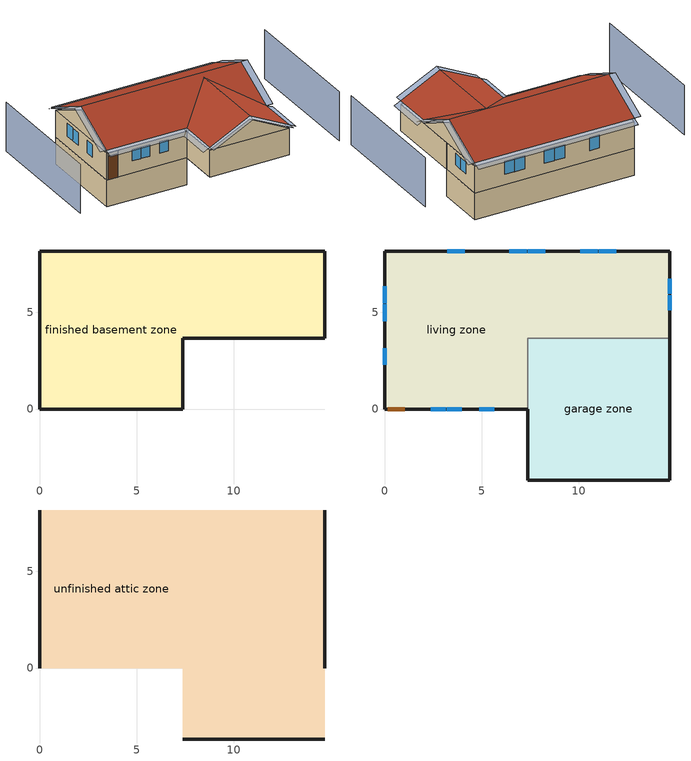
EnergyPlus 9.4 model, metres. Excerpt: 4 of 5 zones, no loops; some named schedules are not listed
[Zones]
finished basement zone
 floor foundation (FloorFndGrndFinB): 0,0 0,8.15 14.68,8.15 14.68,3.66 7.36,3.66 7.36,0 z-2.44
 wall foundation (WallFndGrndFinB): 0,8.15 0,0 7.36,0 7.36,3.66 14.68,3.66 14.68,8.15 0,8.15 z-2.44:0
garage zone
 floor foundation (FloorFndGrndUnfinSlab): 7.36,-3.66 7.36,3.66 14.68,3.66 14.68,-3.66 z0
 wall outside (WallExtUninsUnfin): 7.36,0 7.36,-3.66 14.68,-3.66 14.68,3.66 z0:2.44
 wall to living zone (WallIntFinInsUnfin Reversed): 14.68,3.66 7.36,3.66 7.36,0 z0:2.44
living zone
 floor to finished basement zone (FloorFinUninsFin): 0,0 0,8.15 14.68,8.15 14.68,3.66 7.36,3.66 7.36,0 z0
 wall outside (WallExtInsFin): 14.68,3.66 14.68,8.15 0,8.15 0,0 0.13,0 1.05,0 7.36,0 z0:2.44
 window (WindowConstruction): 14.68,5.09 14.68,5.88 / 14.68,5.94 14.68,6.72 z1.09:2.13; 2.35,0 3.12,0 / 3.18,0 3.95,0 / 4.87,0 5.64,0 z1.11:2.13; 0,6.33 0,5.47 / 0,5.41 0,4.54 / 0,3.15 0,2.29 z0.98:2.13; 11.93,8.15 11.04,8.15 / 10.98,8.15 10.08,8.15 / 8.27,8.15 7.37,8.15 / 7.31,8.15 6.41,8.15 / 4.12,8.15 3.22,8.15 z0.94:2.13
 door (Door): 0.15,0 1.02,0 z0:2.13
unfinished attic zone
 floor to living zone (FloorFinInsUnfinAttic): 14.68,8.15 14.68,3.66 7.36,3.66 7.36,0 0,0 0,8.15 z2.44
 floor to garage zone (FloorUnfinUninsUnfin): 14.68,3.66 14.68,0 7.36,0 7.36,3.66 z2.44; 7.36,-3.66 7.36,0 14.68,0 14.68,-3.66 z2.44
 wall outside (WallExtUninsUnfin): 0,4.08,4.48 0,8.15,2.44 0,0,2.44; 14.68,4.08,4.48 14.68,0,2.44 14.68,8.15,2.44; 7.36,-3.66,2.44 14.68,-3.66,2.44 11.02,-3.66,4.27
 roof outside (RoofUnfinInsExt): 0,4.08,4.78 14.68,4.08,4.78 14.68,8.15,2.74 0,8.15,2.74; 7.36,0,2.74 7.36,-3.66,2.74 11.02,-3.66,4.57 11.02,3.66,4.57; 14.68,0,2.74 11.02,3.66,4.57 11.02,-3.66,4.57 14.68,-3.66,2.74; 0,4.08,4.78 0,0,2.74 14.68,0,2.74 14.68,4.08,4.78
shading: -4.57,8.15 -4.57,-3.66 / 19.25,-3.66 19.25,8.15 z0:4.48; -0.61,8.15,2.74 -0.61,4.08,4.78 0,4.08,4.78 0,8.15,2.74; 15.29,4.08,4.78 15.29,8.15,2.74 14.68,8.15,2.74 14.68,4.08,4.78; 14.68,8.76,2.44 0,8.76,2.44 0,8.15,2.74 14.68,8.15,2.74; 6.75,0,2.44 6.75,-3.66,2.44 7.36,-3.66,2.74 7.36,0,2.74; 7.36,-4.27,2.74 11.02,-4.27,4.57 11.02,-3.66,4.57 7.36,-3.66,2.74; 15.29,-3.66,2.44 15.29,0,2.44 14.68,0,2.74 14.68,-3.66,2.74; 11.02,-4.27,4.57 14.68,-4.27,2.74 14.68,-3.66,2.74 11.02,-3.66,4.57; -0.61,4.08,4.78 -0.61,0,2.74 0,0,2.74 0,4.08,4.78; 0,-0.61,2.44 7.36,-0.61,2.44 7.36,0,2.74 0,0,2.74; 15.29,0,2.74 15.29,4.08,4.78 14.68,4.08,4.78 14.68,0,2.74
[Building]
Building 1: North Axis {deg}=180; Terrain=Suburbs
[Site:Location]
Baltimore Blt Washngtn IntL_MD_USA: Latitude {deg}=39.17; Longitude {deg}=-76.68; Time Zone {hr}=-5; Elevation {m}=45
[Site:GroundTemperature:Deep]
13.2088, 13.2088, 13.2088, 13.2088, 13.2088, 13.2088, 13.2088, 13.2088, 13.2088, 13.2088, 13.2088, 13.2088
[Site:WaterMainsTemperature]
Calculation Method=Correlation; Annual Average Outdoor Air Temperature {C}=13.2088; Maximum Difference In Monthly Average Outdoor Air Temperatures {deltaC}=25.8554
[Material] Roughness=Rough
Name | Thickness {m} | Conductivity {W/m-K} | Density {kg/m3} | Specific Heat {J/kg-K} | Thermal Absorptance | Solar Absorptance | Visible Absorptance
Asphalt Shingles&#44 Medium | 0.009525 | 0.162714 | 1121.4 | 1465.45 | 0.91 | 0.85 | 0.85
Concrete 4.0 in. | 0.1016 | 1.31141 | 2242.8 | 837.4 | 0.9 | 0.7 | 0.7
Concrete 8.0 in.; FootingMaterial | 0.2032 | 1.31141 | 2242.8 | 837.4 | 0.9 | 0.7 | 0.7
DoorMaterial | 0.04445 | 0.0612267 | 512.64 | 1214.23 | 0.9 | 0.7 | 0.7
Drywall 0.5 in. | 0.0127 | 0.160291 | 801 | 837.4 | 0.9 | 0.5 | 0.1
Floor Covering | 0.0127 | 0.0433444 | 54.468 | 1339.84 | 0.9 | 0.9 | 0.7
FloorFinStudAndAirFloor | 0.1397 | 0.557395 | 67.691 | 1210.98 | 0.9 | 0.7 | 0.7
FloorFinStudAndAirFloor 1 | 0.1397 | 0.606274 | 67.691 | 1210.98 | 0.9 | 0.7 | 0.7
FloorUAAdditionalCeilingIns | 0.050038 | 0.060696 | 16.02 | 1046.75 | 0.9 | 0.7 | 0.7
FloorUATrussandIns | 0.0889 | 0.0634876 | 50.7834 | 1165.1 | 0.9 | 0.7 | 0.7
FoundationExtVertIns | 0.051816 | 0.029427 | 32.04 | 1214.23 | 0.9 | 0.7 | 0.7
FoundationIntVertIns | 0.00233153 | 0.029427 | 32.04 | 1214.23 | 0.9 | 0.7 | 0.7
residential furniture material finished basement space | 0.1524 | 0.115458 | 640.8 | 1214.23 | 0.9 | 0.6 | 0.1
RoofSheathing | 0.01905 | 0.115458 | 512.64 | 1214.23 | 0.9 | 0.7 | 0.7
RoofUARoofIns | 0.32 | 8.02397 | 37.0049 | 1207.88 | 0.9 | 0.7 | 0.7
Vinyl&#44 Light | 0.009525 | 0.089435 | 177.822 | 1046.75 | 0.9 | 0.3 | 0.3
WallSheathing | 0.0127 | 0.115458 | 512.64 | 1214.23 | 0.9 | 0.7 | 0.7
WallStudAndCavity | 0.0889 | 0.06 | 162.403 | 1178.92 | 0.9 | 0.7 | 0.7
WallStudAndCavity 1 | 0.0889 | 0.0607137 | 162.403 | 1178.92 | 0.9 | 0.7 | 0.7
WallStudAndCavity 2 | 0.0889 | 0.393744 | 83.0341 | 1211.67 | 0.9 | 0.7 | 0.7
WallStudAndCavity 3 | 0.0889 | 0.397942 | 83.0341 | 1211.67 | 0.9 | 0.7 | 0.7
Wood Floor | 0.015875 | 0.115458 | 544.68 | 1214.23 | 0.9 | 0.7 | 0.7
[WindowMaterial:SimpleGlazingSystem]
WindowMaterial: U-Factor {W/m2-K}=2.78222; Solar Heat Gain Coefficient=0.392
[WindowMaterial:Shade]
CoolingShade: Solar Transmittance=0.999; Solar Reflectance=0.00099; Visible Transmittance=0.999; Visible Reflectance=0.00099; Infrared Hemispherical Emissivity=1e-05; Infrared Transmittance=0.999; Thickness {m}=0.0001; Conductivity {W/m-K}=10000; Shade to Glass Distance {m}=0.001; Top Opening Multiplier=0; Bottom Opening Multiplier=0; Left-Side Opening Multiplier=0; Right-Side Opening Multiplier=0; Airflow Permeability=0
[Construction]
Door: DoorMaterial
FloorFinInsUnfinAttic: FloorUAAdditionalCeilingIns, FloorUATrussandIns, Drywall 0.5 in.
FloorFinUninsFin: Drywall 0.5 in., FloorFinStudAndAirFloor, RoofSheathing, Wood Floor, Floor Covering
FloorFndGrndFinB; FloorFndGrndUnfinSlab: Concrete 4.0 in.
FloorUnfinUninsUnfin: FloorFinStudAndAirFloor 1, RoofSheathing
FootingConstruction: FootingMaterial
residential furniture construction finished basement space; residential furniture construction garage space; residential furniture construction living space: residential furniture material finished basement space
RoofUnfinInsExt: Asphalt Shingles&#44 Medium, RoofSheathing, RoofUARoofIns
WallExtInsFin: Vinyl&#44 Light, WallSheathing, WallStudAndCavity, Drywall 0.5 in.
WallExtUninsUnfin: Vinyl&#44 Light, WallSheathing, WallStudAndCavity 2
WallFndGrndFinB: Concrete 8.0 in.
WallIntFinInsUnfin Reversed: WallStudAndCavity 1, WallSheathing
WallIntFinUninsFin: WallStudAndCavity 3, Drywall 0.5 in.
WindowConstruction: WindowMaterial
[Zone]
Name | Volume {m3} | Part of Total Floor Area
finished basement zone; garage zone; living zone
res ds_1 ret air zone | 0
unfinished attic zone | 0 | Yes
[WindowShadingControl]
WindowShadingControl: Zone=living zone; Shading Type=InteriorShade; Shading Control Type=OnIfScheduleAllows; Schedule=Window shading schedule; Shading Control Is Scheduled=Yes; Glare Control Is Active=No; Shading Device Material=CoolingShade; Multiple Surface Control Type=Group; Fenestration Surface 1=Surface 8 - Window 1; Fenestration Surface 2=Surface 13 - Window 3; Fenestration Surface 3=Surface 10 - Window 1; Fenestration Surface 4=Surface 9 - Window 2; Fenestration Surface 5=Surface 8 - Window 2; Fenestration Surface 6=Surface 9 - Window 5; Fenestration Surface 7=Surface 8 - Window 3; Fenestration Surface 8=Surface 9 - Window 1; Fenestration Surface 9=Surface 13 - Window 1; Fenestration Surface 10=Surface 10 - Window 2
[InternalMass]
Name | Construction | Zone or ZoneList | Surface Area {m2}
finished basement space Partition | WallIntFinUninsFin | finished basement zone | 92.903
residential furniture mass finished basement space | residential furniture construction finished basement space | finished basement zone | 37.1612
residential furniture mass garage space | residential furniture construction garage space | garage zone | 5.35122
living space Partition | WallIntFinUninsFin | living zone | 92.903
residential furniture mass living space | residential furniture construction living space | living zone | 37.1612
[Foundation:Kiva] Interior Horizontal Insulation Depth {m}=0; Exterior Horizontal Insulation Width {m}=0; Wall Height Above Grade {m}=0.2032; Wall Depth Below Slab {m}=0.2032; Footing Depth {m}=0.3
Name | Interior Vertical Insulation Material | Interior Vertical Insulation Depth {m} | Exterior Vertical Insulation Material | Exterior Vertical Insulation Depth {m} | Footing Wall Construction
Foundation Kiva 1 | FoundationIntVertIns | 2.4384 | FoundationExtVertIns | 2.4384
Foundation Kiva 2 |  |  |  |  | FootingConstruction
[Foundation:Kiva:Settings]
Soil Conductivity {W/m-K}=1.731; Soil Density {kg/m3}=1842.3; Soil Specific Heat {J/kg-K}=418.7; Ground Solar Absorptivity=0.9; Ground Thermal Absorptivity=0.9; Ground Surface Roughness {m}=0.03; Far-Field Width {m}=40; Deep-Ground Boundary Condition=ZeroFlux; Deep-Ground Depth {m}=40; Minimum Cell Dimension {m}=0.02; Maximum Cell Growth Coefficient=1.5; Simulation Timestep=Hourly
[SurfaceProperty:ExposedFoundationPerimeter] Exposed Perimeter Calculation Method=TotalExposedPerimeter; Exposed Perimeter Fraction=1
Name | Total Exposed Perimeter {m}
Surface 20 | 45.6588
Surface 1 | 18.288
[People] Number of People Schedule=residential occupants schedule; Number of People Calculation Method=People; Number of People=1.32; Fraction Radiant=0.319734; Sensible Heat Fraction=0.573; Activity Level Schedule=Schedule Ruleset 1; Carbon Dioxide Generation Rate {m3/s-W}=0; Enable ASHRAE 55 Comfort Warnings=No; Mean Radiant Temperature Calculation Type=ZoneAveraged
Name | Zone or ZoneList
residential occupants|finished basement space | finished basement zone
residential occupants|living space | living zone
[Lights] Schedule=residential lighting schedule; Design Level Calculation Method=LightingLevel; Return Air Fraction=0; Fraction Radiant=0.6; Fraction Visible=0.2; Fraction Replaceable=1
Name | Zone or ZoneList | Lighting Level {W}
residential lighting finished basement space | finished basement zone | 258.766
residential lighting garage space | garage zone | 19.7377
residential lighting living space | living zone | 258.766
[ElectricEquipment] Design Level Calculation Method=EquipmentLevel
Name | Zone or ZoneList | Schedule | Design Level {W} | Fraction Latent | Fraction Radiant | Fraction Lost
residential ceiling fan benchmark|finished basement space | finished basement zone | residential ceiling fan benchmark|living space schedule | 19.2834 | 0 | 0.558 | 0.07
residential misc plug loads|finished basement space | finished basement zone | residential misc plug loads schedule | 269.369 | 0.021 | 0.558 | 0.049
residential extra refrigerator | garage zone | residential extra refrigerator schedule | 36.5251 | 0 | 0 | 0
residential freezer | garage zone | residential freezer schedule | 47.9573 | 0 | 0 | 0
res infil_1 bath fan; res infil_1 house fan; res infil_1 range fan | living zone | Always On Discrete | 0 | 0 | 0 | 1
residential ceiling fan benchmark|living space | living zone | residential ceiling fan benchmark|living space schedule | 19.2834 | 0 | 0.558 | 0.07
residential ceiling fan non benchmark equip | living zone | residential ceiling fan master | 0 | 0 | 0.558 | 0.07
residential clothes dryer electric | living zone | residential clothes dryer electric schedule | 187061 | 0.05 | 0.09 | 0.8
residential clothes washer | living zone | residential clothes washer schedule | 7800.9 | 0 | 0.48 | 0.2
residential dishwasher | living zone | residential dishwasher schedule | 11687.9 | 0.15 | 0.36 | 0.25
residential misc plug loads|living space | living zone | residential misc plug loads schedule | 269.369 | 0.021 | 0.558 | 0.049
residential range electric | living zone | residential range electric|false schedule | 224.887 | 0.3 | 0.24 | 0.3
residential refrigerator | living zone | residential refrigerator schedule | 109.031 | 0 | 0 | 0
residential hot tub heater electric | unfinished attic zone | residential hot tub heater electric schedule | 19.9133 | 0 | 0 | 1
residential hot tub pump | unfinished attic zone | residential hot tub heater electric schedule | 24.1623 | 0 | 0 | 1
residential pool heater electric | unfinished attic zone | residential pool heater electric schedule | 3.75926 | 0 | 0 | 1
residential pool pump | unfinished attic zone | residential pool heater electric schedule | 68.9538 | 0 | 0 | 1
residential well pump | unfinished attic zone | residential well pump schedule | 13.9724 | 0 | 0 | 1
[GasEquipment] Design Level Calculation Method=EquipmentLevel; Fraction Latent=0; Fraction Radiant=0
Name | Zone or ZoneList | Schedule | Design Level {W} | Fraction Lost
residential gas fireplace | living zone | residential gas fireplace schedule | 15.4769 | 0
residential gas grill | living zone | residential gas grill schedule | 12.4144 | 0
residential gas lighting | living zone | residential gas lighting schedule | 1.83788 | 0
residential hot tub heater gas | unfinished attic zone | residential hot tub heater electric schedule | 10.5452 | 1
residential pool heater gas | unfinished attic zone | residential pool heater electric schedule | 37.2193 | 1
[OtherEquipment] Fuel Type=None; Zone or ZoneList=living zone; Design Level Calculation Method=EquipmentLevel; Fraction Radiant=0; Fraction Lost=0
Name | Schedule | Design Level {W} | Fraction Latent
residential bath | residential bath schedule | 6337.27 | 0
residential hot water distribution | residential hot water distribution schedule | 99.0622 | 0
residential shower | residential shower schedule | 7899.46 | 0.487197
residential sink | residential sink schedule | 2132.88 | 0.312222
[ZoneInfiltration:DesignFlowRate] Zone or ZoneList=living zone; Schedule=Always On Discrete; Design Flow Rate Calculation Method=Flow/Zone; Design Flow Rate {m3/s}=0
res infil_1 flow; res nv_1 flow
[ZoneInfiltration:EffectiveLeakageArea] Schedule=Always On Discrete
Name | Zone | Effective Air Leakage Area {cm2} | Stack Coefficient | Wind Coefficient
res infil|garage space | garage zone | 258.614 | 0.000129067 | 4.38083e-05
res infil|garage attic space; res infil|unfinished attic space | unfinished attic zone | 4875.63 | 0.000162837 | 2.39568e-05
[Exterior:Lights]
residential lighting exterior: Schedule=residential lighting schedule; Design Level {W}=105.842
[Schedule:Week:Daily]
residential lighting schedule Week Rule - Jan1-Jan6: Schedule Day 19, residential lighting schedule allday1, residential lighting schedule allday1, residential lighting schedule allday1, residential lighting schedule allday1, residential lighting schedule allday1, residential lighting schedule allday1, Schedule Day 19, Schedule Day 19, Schedule Day 19, Schedule Day 19, Schedule Day 19
residential lighting schedule Week Rule - Jan7-Jan27: residential lighting schedule allday1, residential lighting schedule allday1, residential lighting schedule allday1, residential lighting schedule allday1, residential lighting schedule allday1, residential lighting schedule allday1, residential lighting schedule allday1, Schedule Day 19, Schedule Day 19, Schedule Day 19, Schedule Day 19, Schedule Day 19
residential lighting schedule Week Rule - Jan28-Feb3: residential lighting schedule allday1, residential lighting schedule allday1, residential lighting schedule allday1, residential lighting schedule allday1, residential lighting schedule allday2, residential lighting schedule allday2, residential lighting schedule allday2, Schedule Day 19, Schedule Day 19, Schedule Day 19, Schedule Day 19, Schedule Day 19
residential occupants schedule Week Rule - Jan1-Jan6: Schedule Day 1, residential occupants schedule allday1, residential occupants schedule allday1, residential occupants schedule allday1, residential occupants schedule allday1, residential occupants schedule allday1, residential occupants schedule allday1, Schedule Day 1, Schedule Day 1, Schedule Day 1, Schedule Day 1, Schedule Day 1
residential occupants schedule Week Rule - Jan7-Jan27: residential occupants schedule allday1, residential occupants schedule allday1, residential occupants schedule allday1, residential occupants schedule allday1, residential occupants schedule allday1, residential occupants schedule allday1, residential occupants schedule allday1, Schedule Day 1, Schedule Day 1, Schedule Day 1, Schedule Day 1, Schedule Day 1
residential occupants schedule Week Rule - Jan28-Feb3: residential occupants schedule allday1, residential occupants schedule allday1, residential occupants schedule allday1, residential occupants schedule allday1, residential occupants schedule allday2, residential occupants schedule allday2, residential occupants schedule allday2, Schedule Day 1, Schedule Day 1, Schedule Day 1, Schedule Day 1, Schedule Day 1
residential occupants schedule Week Rule - Feb4-Feb24: residential occupants schedule allday2, residential occupants schedule allday2, residential occupants schedule allday2, residential occupants schedule allday2, residential occupants schedule allday2, residential occupants schedule allday2, residential occupants schedule allday2, Schedule Day 1, Schedule Day 1, Schedule Day 1, Schedule Day 1, Schedule Day 1
residential occupants schedule Week Rule - Feb25-Mar3: residential occupants schedule allday2, residential occupants schedule allday2, residential occupants schedule allday2, residential occupants schedule allday2, residential occupants schedule allday3, residential occupants schedule allday3, residential occupants schedule allday3, Schedule Day 1, Schedule Day 1, Schedule Day 1, Schedule Day 1, Schedule Day 1
residential occupants schedule Week Rule - Mar4-Mar31: residential occupants schedule allday3, residential occupants schedule allday3, residential occupants schedule allday3, residential occupants schedule allday3, residential occupants schedule allday3, residential occupants schedule allday3, residential occupants schedule allday3, Schedule Day 1, Schedule Day 1, Schedule Day 1, Schedule Day 1, Schedule Day 1
residential occupants schedule Week Rule - Apr1-Apr28: residential occupants schedule allday4, residential occupants schedule allday4, residential occupants schedule allday4, residential occupants schedule allday4, residential occupants schedule allday4, residential occupants schedule allday4, residential occupants schedule allday4, Schedule Day 1, Schedule Day 1, Schedule Day 1, Schedule Day 1, Schedule Day 1
residential occupants schedule Week Rule - Apr29-May5: residential occupants schedule allday4, residential occupants schedule allday4, residential occupants schedule allday5, residential occupants schedule allday5, residential occupants schedule allday5, residential occupants schedule allday5, residential occupants schedule allday5, Schedule Day 1, Schedule Day 1, Schedule Day 1, Schedule Day 1, Schedule Day 1
residential occupants schedule Week Rule - May6-May26: residential occupants schedule allday5, residential occupants schedule allday5, residential occupants schedule allday5, residential occupants schedule allday5, residential occupants schedule allday5, residential occupants schedule allday5, residential occupants schedule allday5, Schedule Day 1, Schedule Day 1, Schedule Day 1, Schedule Day 1, Schedule Day 1
residential occupants schedule Week Rule - May27-Jun2: residential occupants schedule allday5, residential occupants schedule allday5, residential occupants schedule allday5, residential occupants schedule allday5, residential occupants schedule allday5, residential occupants schedule allday6, residential occupants schedule allday6, Schedule Day 1, Schedule Day 1, Schedule Day 1, Schedule Day 1, Schedule Day 1
residential occupants schedule Week Rule - Jun3-Jun30: residential occupants schedule allday6, residential occupants schedule allday6, residential occupants schedule allday6, residential occupants schedule allday6, residential occupants schedule allday6, residential occupants schedule allday6, residential occupants schedule allday6, Schedule Day 1, Schedule Day 1, Schedule Day 1, Schedule Day 1, Schedule Day 1
residential occupants schedule Week Rule - Jul1-Jul28: residential occupants schedule allday7, residential occupants schedule allday7, residential occupants schedule allday7, residential occupants schedule allday7, residential occupants schedule allday7, residential occupants schedule allday7, residential occupants schedule allday7, Schedule Day 1, Schedule Day 1, Schedule Day 1, Schedule Day 1, Schedule Day 1
residential occupants schedule Week Rule - Jul29-Aug4: residential occupants schedule allday7, residential occupants schedule allday7, residential occupants schedule allday7, residential occupants schedule allday8, residential occupants schedule allday8, residential occupants schedule allday8, residential occupants schedule allday8, Schedule Day 1, Schedule Day 1, Schedule Day 1, Schedule Day 1, Schedule Day 1
residential occupants schedule Week Rule - Aug5-Aug25: residential occupants schedule allday8, residential occupants schedule allday8, residential occupants schedule allday8, residential occupants schedule allday8, residential occupants schedule allday8, residential occupants schedule allday8, residential occupants schedule allday8, Schedule Day 1, Schedule Day 1, Schedule Day 1, Schedule Day 1, Schedule Day 1
residential occupants schedule Week Rule - Aug26-Sep1: residential occupants schedule allday8, residential occupants schedule allday8, residential occupants schedule allday8, residential occupants schedule allday8, residential occupants schedule allday8, residential occupants schedule allday8, residential occupants schedule allday9, Schedule Day 1, Schedule Day 1, Schedule Day 1, Schedule Day 1, Schedule Day 1
residential occupants schedule Week Rule - Sep2-Sep29: residential occupants schedule allday9, residential occupants schedule allday9, residential occupants schedule allday9, residential occupants schedule allday9, residential occupants schedule allday9, residential occupants schedule allday9, residential occupants schedule allday9, Schedule Day 1, Schedule Day 1, Schedule Day 1, Schedule Day 1, Schedule Day 1
residential occupants schedule Week Rule - Sep30-Oct6: residential occupants schedule allday9, residential occupants schedule allday10, residential occupants schedule allday10, residential occupants schedule allday10, residential occupants schedule allday10, residential occupants schedule allday10, residential occupants schedule allday10, Schedule Day 1, Schedule Day 1, Schedule Day 1, Schedule Day 1, Schedule Day 1
residential occupants schedule Week Rule - Oct7-Oct27: residential occupants schedule allday10, residential occupants schedule allday10, residential occupants schedule allday10, residential occupants schedule allday10, residential occupants schedule allday10, residential occupants schedule allday10, residential occupants schedule allday10, Schedule Day 1, Schedule Day 1, Schedule Day 1, Schedule Day 1, Schedule Day 1
residential occupants schedule Week Rule - Oct28-Nov3: residential occupants schedule allday10, residential occupants schedule allday10, residential occupants schedule allday10, residential occupants schedule allday10, residential occupants schedule allday11, residential occupants schedule allday11, residential occupants schedule allday11, Schedule Day 1, Schedule Day 1, Schedule Day 1, Schedule Day 1, Schedule Day 1
residential occupants schedule Week Rule - Nov4-Nov24: residential occupants schedule allday11, residential occupants schedule allday11, residential occupants schedule allday11, residential occupants schedule allday11, residential occupants schedule allday11, residential occupants schedule allday11, residential occupants schedule allday11, Schedule Day 1, Schedule Day 1, Schedule Day 1, Schedule Day 1, Schedule Day 1
residential occupants schedule Week Rule - Nov25-Dec1: residential occupants schedule allday11, residential occupants schedule allday11, residential occupants schedule allday11, residential occupants schedule allday11, residential occupants schedule allday11, residential occupants schedule allday11, residential occupants schedule allday12, Schedule Day 1, Schedule Day 1, Schedule Day 1, Schedule Day 1, Schedule Day 1
residential occupants schedule Week Rule - Dec2-Dec31: residential occupants schedule allday12, residential occupants schedule allday12, residential occupants schedule allday12, residential occupants schedule allday12, residential occupants schedule allday12, residential occupants schedule allday12, residential occupants schedule allday12, Schedule Day 1, Schedule Day 1, Schedule Day 1, Schedule Day 1, Schedule Day 1
Schedule Ruleset 1 Week Rule - Jan1-Dec31: Schedule Day 2, Schedule Day 2, Schedule Day 2, Schedule Day 2, Schedule Day 2, Schedule Day 2, Schedule Day 2, Schedule Day 2, Schedule Day 2, Schedule Day 2, Schedule Day 2, Schedule Day 2
Window shading schedule Week Rule - Jan1-Jan6: Schedule Day 3, Window shading schedule allday1, Window shading schedule allday1, Window shading schedule allday1, Window shading schedule allday1, Window shading schedule allday1, Window shading schedule allday1, Schedule Day 3, Schedule Day 3, Schedule Day 3, Schedule Day 3, Schedule Day 3
Window shading schedule Week Rule - Jan7-Jan27: Window shading schedule allday1, Window shading schedule allday1, Window shading schedule allday1, Window shading schedule allday1, Window shading schedule allday1, Window shading schedule allday1, Window shading schedule allday1, Schedule Day 3, Schedule Day 3, Schedule Day 3, Schedule Day 3, Schedule Day 3
Window shading schedule Week Rule - Jan28-Feb3: Window shading schedule allday1, Window shading schedule allday1, Window shading schedule allday1, Window shading schedule allday1, Window shading schedule allday2, Window shading schedule allday2, Window shading schedule allday2, Schedule Day 3, Schedule Day 3, Schedule Day 3, Schedule Day 3, Schedule Day 3
Window shading schedule Week Rule - Feb4-Feb24: Window shading schedule allday2, Window shading schedule allday2, Window shading schedule allday2, Window shading schedule allday2, Window shading schedule allday2, Window shading schedule allday2, Window shading schedule allday2, Schedule Day 3, Schedule Day 3, Schedule Day 3, Schedule Day 3, Schedule Day 3
Window shading schedule Week Rule - Feb25-Mar3: Window shading schedule allday2, Window shading schedule allday2, Window shading schedule allday2, Window shading schedule allday2, Window shading schedule allday3, Window shading schedule allday3, Window shading schedule allday3, Schedule Day 3, Schedule Day 3, Schedule Day 3, Schedule Day 3, Schedule Day 3
Window shading schedule Week Rule - Mar4-Mar31: Window shading schedule allday3, Window shading schedule allday3, Window shading schedule allday3, Window shading schedule allday3, Window shading schedule allday3, Window shading schedule allday3, Window shading schedule allday3, Schedule Day 3, Schedule Day 3, Schedule Day 3, Schedule Day 3, Schedule Day 3
Window shading schedule Week Rule - Apr1-Apr28: Window shading schedule allday4, Window shading schedule allday4, Window shading schedule allday4, Window shading schedule allday4, Window shading schedule allday4, Window shading schedule allday4, Window shading schedule allday4, Schedule Day 3, Schedule Day 3, Schedule Day 3, Schedule Day 3, Schedule Day 3
Window shading schedule Week Rule - Apr29-May5: Window shading schedule allday4, Window shading schedule allday4, Window shading schedule allday5, Window shading schedule allday5, Window shading schedule allday5, Window shading schedule allday5, Window shading schedule allday5, Schedule Day 3, Schedule Day 3, Schedule Day 3, Schedule Day 3, Schedule Day 3
Window shading schedule Week Rule - May6-May26: Window shading schedule allday5, Window shading schedule allday5, Window shading schedule allday5, Window shading schedule allday5, Window shading schedule allday5, Window shading schedule allday5, Window shading schedule allday5, Schedule Day 3, Schedule Day 3, Schedule Day 3, Schedule Day 3, Schedule Day 3
Window shading schedule Week Rule - May27-Jun2: Window shading schedule allday5, Window shading schedule allday5, Window shading schedule allday5, Window shading schedule allday5, Window shading schedule allday5, Window shading schedule allday6, Window shading schedule allday6, Schedule Day 3, Schedule Day 3, Schedule Day 3, Schedule Day 3, Schedule Day 3
Window shading schedule Week Rule - Jun3-Jun30: Window shading schedule allday6, Window shading schedule allday6, Window shading schedule allday6, Window shading schedule allday6, Window shading schedule allday6, Window shading schedule allday6, Window shading schedule allday6, Schedule Day 3, Schedule Day 3, Schedule Day 3, Schedule Day 3, Schedule Day 3
Window shading schedule Week Rule - Jul1-Jul28: Window shading schedule allday7, Window shading schedule allday7, Window shading schedule allday7, Window shading schedule allday7, Window shading schedule allday7, Window shading schedule allday7, Window shading schedule allday7, Schedule Day 3, Schedule Day 3, Schedule Day 3, Schedule Day 3, Schedule Day 3
Window shading schedule Week Rule - Jul29-Aug4: Window shading schedule allday7, Window shading schedule allday7, Window shading schedule allday7, Window shading schedule allday8, Window shading schedule allday8, Window shading schedule allday8, Window shading schedule allday8, Schedule Day 3, Schedule Day 3, Schedule Day 3, Schedule Day 3, Schedule Day 3
Window shading schedule Week Rule - Aug5-Aug25: Window shading schedule allday8, Window shading schedule allday8, Window shading schedule allday8, Window shading schedule allday8, Window shading schedule allday8, Window shading schedule allday8, Window shading schedule allday8, Schedule Day 3, Schedule Day 3, Schedule Day 3, Schedule Day 3, Schedule Day 3
Window shading schedule Week Rule - Aug26-Sep1: Window shading schedule allday8, Window shading schedule allday8, Window shading schedule allday8, Window shading schedule allday8, Window shading schedule allday8, Window shading schedule allday8, Window shading schedule allday9, Schedule Day 3, Schedule Day 3, Schedule Day 3, Schedule Day 3, Schedule Day 3
Window shading schedule Week Rule - Sep2-Sep29: Window shading schedule allday9, Window shading schedule allday9, Window shading schedule allday9, Window shading schedule allday9, Window shading schedule allday9, Window shading schedule allday9, Window shading schedule allday9, Schedule Day 3, Schedule Day 3, Schedule Day 3, Schedule Day 3, Schedule Day 3
Window shading schedule Week Rule - Sep30-Oct6: Window shading schedule allday9, Window shading schedule allday10, Window shading schedule allday10, Window shading schedule allday10, Window shading schedule allday10, Window shading schedule allday10, Window shading schedule allday10, Schedule Day 3, Schedule Day 3, Schedule Day 3, Schedule Day 3, Schedule Day 3
Window shading schedule Week Rule - Oct7-Oct27: Window shading schedule allday10, Window shading schedule allday10, Window shading schedule allday10, Window shading schedule allday10, Window shading schedule allday10, Window shading schedule allday10, Window shading schedule allday10, Schedule Day 3, Schedule Day 3, Schedule Day 3, Schedule Day 3, Schedule Day 3
Window shading schedule Week Rule - Oct28-Nov3: Window shading schedule allday10, Window shading schedule allday10, Window shading schedule allday10, Window shading schedule allday10, Window shading schedule allday11, Window shading schedule allday11, Window shading schedule allday11, Schedule Day 3, Schedule Day 3, Schedule Day 3, Schedule Day 3, Schedule Day 3
Window shading schedule Week Rule - Nov4-Nov24: Window shading schedule allday11, Window shading schedule allday11, Window shading schedule allday11, Window shading schedule allday11, Window shading schedule allday11, Window shading schedule allday11, Window shading schedule allday11, Schedule Day 3, Schedule Day 3, Schedule Day 3, Schedule Day 3, Schedule Day 3
Window shading schedule Week Rule - Nov25-Dec1: Window shading schedule allday11, Window shading schedule allday11, Window shading schedule allday11, Window shading schedule allday11, Window shading schedule allday11, Window shading schedule allday11, Window shading schedule allday12, Schedule Day 3, Schedule Day 3, Schedule Day 3, Schedule Day 3, Schedule Day 3
Window shading schedule Week Rule - Dec2-Dec31: Window shading schedule allday12, Window shading schedule allday12, Window shading schedule allday12, Window shading schedule allday12, Window shading schedule allday12, Window shading schedule allday12, Window shading schedule allday12, Schedule Day 3, Schedule Day 3, Schedule Day 3, Schedule Day 3, Schedule Day 3
[Schedule:Year]
residential lighting schedule: residential lighting schedule Week Rule - Jan1-Jan6, 1, 1, 1, 6, residential lighting schedule Week Rule - Jan7-Jan27, 1, 7, 1, 27, residential lighting schedule Week Rule - Jan28-Feb3, 1, 28, 2, 3, residential lighting schedule Week Rule - Feb4-Feb24, 2, 4, 2, 24, residential lighting schedule Week Rule - Feb25-Mar3, 2, 25, 3, 3, residential lighting schedule Week Rule - Mar4-Mar31, 3, 4, 3, 31, residential lighting schedule Week Rule - Apr1-Apr28, 4, 1, 4, 28, residential lighting schedule Week Rule - Apr29-May5, 4, 29, 5, 5, residential lighting schedule Week Rule - May6-May26, 5, 6, 5, 26, residential lighting schedule Week Rule - May27-Jun2, 5, 27, 6, 2, residential lighting schedule Week Rule - Jun3-Jun30, 6, 3, 6, 30, residential lighting schedule Week Rule - Jul1-Jul28, 7, 1, 7, 28, residential lighting schedule Week Rule - Jul29-Aug4, 7, 29, 8, 4, residential lighting schedule Week Rule - Aug5-Aug25, 8, 5, 8, 25, residential lighting schedule Week Rule - Aug26-Sep1, 8, 26, 9, 1, residential lighting schedule Week Rule - Sep2-Sep29, 9, 2, 9, 29, residential lighting schedule Week Rule - Sep30-Oct6, 9, 30, 10, 6, residential lighting schedule Week Rule - Oct7-Oct27, 10, 7, 10, 27, residential lighting schedule Week Rule - Oct28-Nov3, 10, 28, 11, 3, residential lighting schedule Week Rule - Nov4-Nov24, 11, 4, 11, 24, residential lighting schedule Week Rule - Nov25-Dec1, 11, 25, 12, 1, residential lighting schedule Week Rule - Dec2-Dec31, 12, 2, 12, 31
residential bath schedule: residential bath schedule Week Rule - Jan1-Jan6, 1, 1, 1, 6, residential bath schedule Week Rule - Jan7-Dec31, 1, 7, 12, 31
residential ceiling fan benchmark|living space schedule: residential ceiling fan benchmark|living space schedule Week Rule - Jan1-Jan6, 1, 1, 1, 6, residential ceiling fan benchmark|living space schedule Week Rule - Jan7-Jan27, 1, 7, 1, 27, residential ceiling fan benchmark|living space schedule Week Rule - Jan28-Feb3, 1, 28, 2, 3, residential ceiling fan benchmark|living space schedule Week Rule - Feb4-Feb24, 2, 4, 2, 24, residential ceiling fan benchmark|living space schedule Week Rule - Feb25-Mar3, 2, 25, 3, 3, residential ceiling fan benchmark|living space schedule Week Rule - Mar4-Mar31, 3, 4, 3, 31, residential ceiling fan benchmark|living space schedule Week Rule - Apr1-Apr28, 4, 1, 4, 28, residential ceiling fan benchmark|living space schedule Week Rule - Apr29-May5, 4, 29, 5, 5, residential ceiling fan benchmark|living space schedule Week Rule - May6-May26, 5, 6, 5, 26, residential ceiling fan benchmark|living space schedule Week Rule - May27-Jun2, 5, 27, 6, 2, residential ceiling fan benchmark|living space schedule Week Rule - Jun3-Jun30, 6, 3, 6, 30, residential ceiling fan benchmark|living space schedule Week Rule - Jul1-Jul28, 7, 1, 7, 28, residential ceiling fan benchmark|living space schedule Week Rule - Jul29-Aug4, 7, 29, 8, 4, residential ceiling fan benchmark|living space schedule Week Rule - Aug5-Aug25, 8, 5, 8, 25, residential ceiling fan benchmark|living space schedule Week Rule - Aug26-Sep1, 8, 26, 9, 1, residential ceiling fan benchmark|living space schedule Week Rule - Sep2-Sep29, 9, 2, 9, 29, residential ceiling fan benchmark|living space schedule Week Rule - Sep30-Oct6, 9, 30, 10, 6, residential ceiling fan benchmark|living space schedule Week Rule - Oct7-Oct27, 10, 7, 10, 27, residential ceiling fan benchmark|living space schedule Week Rule - Oct28-Nov3, 10, 28, 11, 3, residential ceiling fan benchmark|living space schedule Week Rule - Nov4-Nov24, 11, 4, 11, 24, residential ceiling fan benchmark|living space schedule Week Rule - Nov25-Dec1, 11, 25, 12, 1, residential ceiling fan benchmark|living space schedule Week Rule - Dec2-Dec31, 12, 2, 12, 31
residential clothes dryer electric schedule: residential clothes dryer electric schedule Week Rule - Jan1-Jan6, 1, 1, 1, 6, residential clothes dryer electric schedule Week Rule - Jan7-Dec31, 1, 7, 12, 31
residential clothes washer schedule: residential clothes washer schedule Week Rule - Jan1-Jan6, 1, 1, 1, 6, residential clothes washer schedule Week Rule - Jan7-Dec31, 1, 7, 12, 31
residential dishwasher schedule: residential dishwasher schedule Week Rule - Jan1-Jan6, 1, 1, 1, 6, residential dishwasher schedule Week Rule - Jan7-Dec31, 1, 7, 12, 31
residential extra refrigerator schedule: residential extra refrigerator schedule Week Rule - Jan1-Jan6, 1, 1, 1, 6, residential extra refrigerator schedule Week Rule - Jan7-Jan27, 1, 7, 1, 27, residential extra refrigerator schedule Week Rule - Jan28-Feb3, 1, 28, 2, 3, residential extra refrigerator schedule Week Rule - Feb4-Feb24, 2, 4, 2, 24, residential extra refrigerator schedule Week Rule - Feb25-Mar3, 2, 25, 3, 3, residential extra refrigerator schedule Week Rule - Mar4-Mar31, 3, 4, 3, 31, residential extra refrigerator schedule Week Rule - Apr1-Apr28, 4, 1, 4, 28, residential extra refrigerator schedule Week Rule - Apr29-May5, 4, 29, 5, 5, residential extra refrigerator schedule Week Rule - May6-May26, 5, 6, 5, 26, residential extra refrigerator schedule Week Rule - May27-Jun2, 5, 27, 6, 2, residential extra refrigerator schedule Week Rule - Jun3-Jun30, 6, 3, 6, 30, residential extra refrigerator schedule Week Rule - Jul1-Jul28, 7, 1, 7, 28, residential extra refrigerator schedule Week Rule - Jul29-Aug4, 7, 29, 8, 4, residential extra refrigerator schedule Week Rule - Aug5-Aug25, 8, 5, 8, 25, residential extra refrigerator schedule Week Rule - Aug26-Sep1, 8, 26, 9, 1, residential extra refrigerator schedule Week Rule - Sep2-Sep29, 9, 2, 9, 29, residential extra refrigerator schedule Week Rule - Sep30-Oct6, 9, 30, 10, 6, residential extra refrigerator schedule Week Rule - Oct7-Oct27, 10, 7, 10, 27, residential extra refrigerator schedule Week Rule - Oct28-Nov3, 10, 28, 11, 3, residential extra refrigerator schedule Week Rule - Nov4-Nov24, 11, 4, 11, 24, residential extra refrigerator schedule Week Rule - Nov25-Dec1, 11, 25, 12, 1, residential extra refrigerator schedule Week Rule - Dec2-Dec31, 12, 2, 12, 31
residential freezer schedule: residential freezer schedule Week Rule - Jan1-Jan6, 1, 1, 1, 6, residential freezer schedule Week Rule - Jan7-Jan27, 1, 7, 1, 27, residential freezer schedule Week Rule - Jan28-Feb3, 1, 28, 2, 3, residential freezer schedule Week Rule - Feb4-Feb24, 2, 4, 2, 24, residential freezer schedule Week Rule - Feb25-Mar3, 2, 25, 3, 3, residential freezer schedule Week Rule - Mar4-Mar31, 3, 4, 3, 31, residential freezer schedule Week Rule - Apr1-Apr28, 4, 1, 4, 28, residential freezer schedule Week Rule - Apr29-May5, 4, 29, 5, 5, residential freezer schedule Week Rule - May6-May26, 5, 6, 5, 26, residential freezer schedule Week Rule - May27-Jun2, 5, 27, 6, 2, residential freezer schedule Week Rule - Jun3-Jun30, 6, 3, 6, 30, residential freezer schedule Week Rule - Jul1-Jul28, 7, 1, 7, 28, residential freezer schedule Week Rule - Jul29-Aug4, 7, 29, 8, 4, residential freezer schedule Week Rule - Aug5-Aug25, 8, 5, 8, 25, residential freezer schedule Week Rule - Aug26-Sep1, 8, 26, 9, 1, residential freezer schedule Week Rule - Sep2-Sep29, 9, 2, 9, 29, residential freezer schedule Week Rule - Sep30-Oct6, 9, 30, 10, 6, residential freezer schedule Week Rule - Oct7-Oct27, 10, 7, 10, 27, residential freezer schedule Week Rule - Oct28-Nov3, 10, 28, 11, 3, residential freezer schedule Week Rule - Nov4-Nov24, 11, 4, 11, 24, residential freezer schedule Week Rule - Nov25-Dec1, 11, 25, 12, 1, residential freezer schedule Week Rule - Dec2-Dec31, 12, 2, 12, 31
residential gas fireplace schedule: residential gas fireplace schedule Week Rule - Jan1-Jan6, 1, 1, 1, 6, residential gas fireplace schedule Week Rule - Jan7-Jan27, 1, 7, 1, 27, residential gas fireplace schedule Week Rule - Jan28-Feb3, 1, 28, 2, 3, residential gas fireplace schedule Week Rule - Feb4-Feb24, 2, 4, 2, 24, residential gas fireplace schedule Week Rule - Feb25-Mar3, 2, 25, 3, 3, residential gas fireplace schedule Week Rule - Mar4-Mar31, 3, 4, 3, 31, residential gas fireplace schedule Week Rule - Apr1-Apr28, 4, 1, 4, 28, residential gas fireplace schedule Week Rule - Apr29-May5, 4, 29, 5, 5, residential gas fireplace schedule Week Rule - May6-May26, 5, 6, 5, 26, residential gas fireplace schedule Week Rule - May27-Jun2, 5, 27, 6, 2, residential gas fireplace schedule Week Rule - Jun3-Jun30, 6, 3, 6, 30, residential gas fireplace schedule Week Rule - Jul1-Jul28, 7, 1, 7, 28, residential gas fireplace schedule Week Rule - Jul29-Aug4, 7, 29, 8, 4, residential gas fireplace schedule Week Rule - Aug5-Aug25, 8, 5, 8, 25, residential gas fireplace schedule Week Rule - Aug26-Sep1, 8, 26, 9, 1, residential gas fireplace schedule Week Rule - Sep2-Sep29, 9, 2, 9, 29, residential gas fireplace schedule Week Rule - Sep30-Oct6, 9, 30, 10, 6, residential gas fireplace schedule Week Rule - Oct7-Oct27, 10, 7, 10, 27, residential gas fireplace schedule Week Rule - Oct28-Nov3, 10, 28, 11, 3, residential gas fireplace schedule Week Rule - Nov4-Nov24, 11, 4, 11, 24, residential gas fireplace schedule Week Rule - Nov25-Dec1, 11, 25, 12, 1, residential gas fireplace schedule Week Rule - Dec2-Dec31, 12, 2, 12, 31
residential gas grill schedule: residential gas grill schedule Week Rule - Jan1-Jan6, 1, 1, 1, 6, residential gas grill schedule Week Rule - Jan7-Jan27, 1, 7, 1, 27, residential gas grill schedule Week Rule - Jan28-Feb3, 1, 28, 2, 3, residential gas grill schedule Week Rule - Feb4-Feb24, 2, 4, 2, 24, residential gas grill schedule Week Rule - Feb25-Mar3, 2, 25, 3, 3, residential gas grill schedule Week Rule - Mar4-Mar31, 3, 4, 3, 31, residential gas grill schedule Week Rule - Apr1-Apr28, 4, 1, 4, 28, residential gas grill schedule Week Rule - Apr29-May5, 4, 29, 5, 5, residential gas grill schedule Week Rule - May6-May26, 5, 6, 5, 26, residential gas grill schedule Week Rule - May27-Jun2, 5, 27, 6, 2, residential gas grill schedule Week Rule - Jun3-Jun30, 6, 3, 6, 30, residential gas grill schedule Week Rule - Jul1-Jul28, 7, 1, 7, 28, residential gas grill schedule Week Rule - Jul29-Aug4, 7, 29, 8, 4, residential gas grill schedule Week Rule - Aug5-Aug25, 8, 5, 8, 25, residential gas grill schedule Week Rule - Aug26-Sep1, 8, 26, 9, 1, residential gas grill schedule Week Rule - Sep2-Sep29, 9, 2, 9, 29, residential gas grill schedule Week Rule - Sep30-Oct6, 9, 30, 10, 6, residential gas grill schedule Week Rule - Oct7-Oct27, 10, 7, 10, 27, residential gas grill schedule Week Rule - Oct28-Nov3, 10, 28, 11, 3, residential gas grill schedule Week Rule - Nov4-Nov24, 11, 4, 11, 24, residential gas grill schedule Week Rule - Nov25-Dec1, 11, 25, 12, 1, residential gas grill schedule Week Rule - Dec2-Dec31, 12, 2, 12, 31
residential gas lighting schedule: residential gas lighting schedule Week Rule - Jan1-Jan6, 1, 1, 1, 6, residential gas lighting schedule Week Rule - Jan7-Jan27, 1, 7, 1, 27, residential gas lighting schedule Week Rule - Jan28-Feb3, 1, 28, 2, 3, residential gas lighting schedule Week Rule - Feb4-Feb24, 2, 4, 2, 24, residential gas lighting schedule Week Rule - Feb25-Mar3, 2, 25, 3, 3, residential gas lighting schedule Week Rule - Mar4-Mar31, 3, 4, 3, 31, residential gas lighting schedule Week Rule - Apr1-Apr28, 4, 1, 4, 28, residential gas lighting schedule Week Rule - Apr29-May5, 4, 29, 5, 5, residential gas lighting schedule Week Rule - May6-May26, 5, 6, 5, 26, residential gas lighting schedule Week Rule - May27-Jun2, 5, 27, 6, 2, residential gas lighting schedule Week Rule - Jun3-Jun30, 6, 3, 6, 30, residential gas lighting schedule Week Rule - Jul1-Jul28, 7, 1, 7, 28, residential gas lighting schedule Week Rule - Jul29-Aug4, 7, 29, 8, 4, residential gas lighting schedule Week Rule - Aug5-Aug25, 8, 5, 8, 25, residential gas lighting schedule Week Rule - Aug26-Sep1, 8, 26, 9, 1, residential gas lighting schedule Week Rule - Sep2-Sep29, 9, 2, 9, 29, residential gas lighting schedule Week Rule - Sep30-Oct6, 9, 30, 10, 6, residential gas lighting schedule Week Rule - Oct7-Oct27, 10, 7, 10, 27, residential gas lighting schedule Week Rule - Oct28-Nov3, 10, 28, 11, 3, residential gas lighting schedule Week Rule - Nov4-Nov24, 11, 4, 11, 24, residential gas lighting schedule Week Rule - Nov25-Dec1, 11, 25, 12, 1, residential gas lighting schedule Week Rule - Dec2-Dec31, 12, 2, 12, 31
residential hot tub heater electric schedule: residential hot tub heater electric schedule Week Rule - Jan1-Jan6, 1, 1, 1, 6, residential hot tub heater electric schedule Week Rule - Jan7-Jan27, 1, 7, 1, 27, residential hot tub heater electric schedule Week Rule - Jan28-Feb3, 1, 28, 2, 3, residential hot tub heater electric schedule Week Rule - Feb4-Feb24, 2, 4, 2, 24, residential hot tub heater electric schedule Week Rule - Feb25-Mar3, 2, 25, 3, 3, residential hot tub heater electric schedule Week Rule - Mar4-Mar31, 3, 4, 3, 31, residential hot tub heater electric schedule Week Rule - Apr1-Apr28, 4, 1, 4, 28, residential hot tub heater electric schedule Week Rule - Apr29-May5, 4, 29, 5, 5, residential hot tub heater electric schedule Week Rule - May6-May26, 5, 6, 5, 26, residential hot tub heater electric schedule Week Rule - May27-Jun2, 5, 27, 6, 2, residential hot tub heater electric schedule Week Rule - Jun3-Jun30, 6, 3, 6, 30, residential hot tub heater electric schedule Week Rule - Jul1-Jul28, 7, 1, 7, 28, residential hot tub heater electric schedule Week Rule - Jul29-Aug4, 7, 29, 8, 4, residential hot tub heater electric schedule Week Rule - Aug5-Aug25, 8, 5, 8, 25, residential hot tub heater electric schedule Week Rule - Aug26-Sep1, 8, 26, 9, 1, residential hot tub heater electric schedule Week Rule - Sep2-Sep29, 9, 2, 9, 29, residential hot tub heater electric schedule Week Rule - Sep30-Oct6, 9, 30, 10, 6, residential hot tub heater electric schedule Week Rule - Oct7-Oct27, 10, 7, 10, 27, residential hot tub heater electric schedule Week Rule - Oct28-Nov3, 10, 28, 11, 3, residential hot tub heater electric schedule Week Rule - Nov4-Nov24, 11, 4, 11, 24, residential hot tub heater electric schedule Week Rule - Nov25-Dec1, 11, 25, 12, 1, residential hot tub heater electric schedule Week Rule - Dec2-Dec31, 12, 2, 12, 31
residential hot water distribution schedule: residential hot water distribution schedule Week Rule - Jan1-Jan6, 1, 1, 1, 6, residential hot water distribution schedule Week Rule - Jan7-Jan27, 1, 7, 1, 27, residential hot water distribution schedule Week Rule - Jan28-Feb3, 1, 28, 2, 3, residential hot water distribution schedule Week Rule - Feb4-Feb24, 2, 4, 2, 24, residential hot water distribution schedule Week Rule - Feb25-Mar3, 2, 25, 3, 3, residential hot water distribution schedule Week Rule - Mar4-Mar31, 3, 4, 3, 31, residential hot water distribution schedule Week Rule - Apr1-Apr28, 4, 1, 4, 28, residential hot water distribution schedule Week Rule - Apr29-May5, 4, 29, 5, 5, residential hot water distribution schedule Week Rule - May6-May26, 5, 6, 5, 26, residential hot water distribution schedule Week Rule - May27-Jun2, 5, 27, 6, 2, residential hot water distribution schedule Week Rule - Jun3-Jun30, 6, 3, 6, 30, residential hot water distribution schedule Week Rule - Jul1-Jul28, 7, 1, 7, 28, residential hot water distribution schedule Week Rule - Jul29-Aug4, 7, 29, 8, 4, residential hot water distribution schedule Week Rule - Aug5-Aug25, 8, 5, 8, 25, residential hot water distribution schedule Week Rule - Aug26-Sep1, 8, 26, 9, 1, residential hot water distribution schedule Week Rule - Sep2-Sep29, 9, 2, 9, 29, residential hot water distribution schedule Week Rule - Sep30-Oct6, 9, 30, 10, 6, residential hot water distribution schedule Week Rule - Oct7-Oct27, 10, 7, 10, 27, residential hot water distribution schedule Week Rule - Oct28-Nov3, 10, 28, 11, 3, residential hot water distribution schedule Week Rule - Nov4-Nov24, 11, 4, 11, 24, residential hot water distribution schedule Week Rule - Nov25-Dec1, 11, 25, 12, 1, residential hot water distribution schedule Week Rule - Dec2-Dec31, 12, 2, 12, 31
residential misc plug loads schedule: residential misc plug loads schedule Week Rule - Jan1-Jan6, 1, 1, 1, 6, residential misc plug loads schedule Week Rule - Jan7-Jan27, 1, 7, 1, 27, residential misc plug loads schedule Week Rule - Jan28-Feb3, 1, 28, 2, 3, residential misc plug loads schedule Week Rule - Feb4-Feb24, 2, 4, 2, 24, residential misc plug loads schedule Week Rule - Feb25-Mar3, 2, 25, 3, 3, residential misc plug loads schedule Week Rule - Mar4-Mar31, 3, 4, 3, 31, residential misc plug loads schedule Week Rule - Apr1-Apr28, 4, 1, 4, 28, residential misc plug loads schedule Week Rule - Apr29-May5, 4, 29, 5, 5, residential misc plug loads schedule Week Rule - May6-May26, 5, 6, 5, 26, residential misc plug loads schedule Week Rule - May27-Jun2, 5, 27, 6, 2, residential misc plug loads schedule Week Rule - Jun3-Jun30, 6, 3, 6, 30, residential misc plug loads schedule Week Rule - Jul1-Jul28, 7, 1, 7, 28, residential misc plug loads schedule Week Rule - Jul29-Aug4, 7, 29, 8, 4, residential misc plug loads schedule Week Rule - Aug5-Aug25, 8, 5, 8, 25, residential misc plug loads schedule Week Rule - Aug26-Sep1, 8, 26, 9, 1, residential misc plug loads schedule Week Rule - Sep2-Sep29, 9, 2, 9, 29, residential misc plug loads schedule Week Rule - Sep30-Oct6, 9, 30, 10, 6, residential misc plug loads schedule Week Rule - Oct7-Oct27, 10, 7, 10, 27, residential misc plug loads schedule Week Rule - Oct28-Nov3, 10, 28, 11, 3, residential misc plug loads schedule Week Rule - Nov4-Nov24, 11, 4, 11, 24, residential misc plug loads schedule Week Rule - Nov25-Dec1, 11, 25, 12, 1, residential misc plug loads schedule Week Rule - Dec2-Dec31, 12, 2, 12, 31
residential occupants schedule: residential occupants schedule Week Rule - Jan1-Jan6, 1, 1, 1, 6, residential occupants schedule Week Rule - Jan7-Jan27, 1, 7, 1, 27, residential occupants schedule Week Rule - Jan28-Feb3, 1, 28, 2, 3, residential occupants schedule Week Rule - Feb4-Feb24, 2, 4, 2, 24, residential occupants schedule Week Rule - Feb25-Mar3, 2, 25, 3, 3, residential occupants schedule Week Rule - Mar4-Mar31, 3, 4, 3, 31, residential occupants schedule Week Rule - Apr1-Apr28, 4, 1, 4, 28, residential occupants schedule Week Rule - Apr29-May5, 4, 29, 5, 5, residential occupants schedule Week Rule - May6-May26, 5, 6, 5, 26, residential occupants schedule Week Rule - May27-Jun2, 5, 27, 6, 2, residential occupants schedule Week Rule - Jun3-Jun30, 6, 3, 6, 30, residential occupants schedule Week Rule - Jul1-Jul28, 7, 1, 7, 28, residential occupants schedule Week Rule - Jul29-Aug4, 7, 29, 8, 4, residential occupants schedule Week Rule - Aug5-Aug25, 8, 5, 8, 25, residential occupants schedule Week Rule - Aug26-Sep1, 8, 26, 9, 1, residential occupants schedule Week Rule - Sep2-Sep29, 9, 2, 9, 29, residential occupants schedule Week Rule - Sep30-Oct6, 9, 30, 10, 6, residential occupants schedule Week Rule - Oct7-Oct27, 10, 7, 10, 27, residential occupants schedule Week Rule - Oct28-Nov3, 10, 28, 11, 3, residential occupants schedule Week Rule - Nov4-Nov24, 11, 4, 11, 24, residential occupants schedule Week Rule - Nov25-Dec1, 11, 25, 12, 1, residential occupants schedule Week Rule - Dec2-Dec31, 12, 2, 12, 31
residential pool heater electric schedule: residential pool heater electric schedule Week Rule - Jan1-Jan6, 1, 1, 1, 6, residential pool heater electric schedule Week Rule - Jan7-Jan27, 1, 7, 1, 27, residential pool heater electric schedule Week Rule - Jan28-Feb3, 1, 28, 2, 3, residential pool heater electric schedule Week Rule - Feb4-Feb24, 2, 4, 2, 24, residential pool heater electric schedule Week Rule - Feb25-Mar3, 2, 25, 3, 3, residential pool heater electric schedule Week Rule - Mar4-Mar31, 3, 4, 3, 31, residential pool heater electric schedule Week Rule - Apr1-Apr28, 4, 1, 4, 28, residential pool heater electric schedule Week Rule - Apr29-May5, 4, 29, 5, 5, residential pool heater electric schedule Week Rule - May6-May26, 5, 6, 5, 26, residential pool heater electric schedule Week Rule - May27-Jun2, 5, 27, 6, 2, residential pool heater electric schedule Week Rule - Jun3-Jun30, 6, 3, 6, 30, residential pool heater electric schedule Week Rule - Jul1-Jul28, 7, 1, 7, 28, residential pool heater electric schedule Week Rule - Jul29-Aug4, 7, 29, 8, 4, residential pool heater electric schedule Week Rule - Aug5-Aug25, 8, 5, 8, 25, residential pool heater electric schedule Week Rule - Aug26-Sep1, 8, 26, 9, 1, residential pool heater electric schedule Week Rule - Sep2-Sep29, 9, 2, 9, 29, residential pool heater electric schedule Week Rule - Sep30-Oct6, 9, 30, 10, 6, residential pool heater electric schedule Week Rule - Oct7-Oct27, 10, 7, 10, 27, residential pool heater electric schedule Week Rule - Oct28-Nov3, 10, 28, 11, 3, residential pool heater electric schedule Week Rule - Nov4-Nov24, 11, 4, 11, 24, residential pool heater electric schedule Week Rule - Nov25-Dec1, 11, 25, 12, 1, residential pool heater electric schedule Week Rule - Dec2-Dec31, 12, 2, 12, 31
residential range electric|false schedule: residential range electric|false schedule Week Rule - Jan1-Jan6, 1, 1, 1, 6, residential range electric|false schedule Week Rule - Jan7-Jan27, 1, 7, 1, 27, residential range electric|false schedule Week Rule - Jan28-Feb3, 1, 28, 2, 3, residential range electric|false schedule Week Rule - Feb4-Feb24, 2, 4, 2, 24, residential range electric|false schedule Week Rule - Feb25-Mar3, 2, 25, 3, 3, residential range electric|false schedule Week Rule - Mar4-Mar31, 3, 4, 3, 31, residential range electric|false schedule Week Rule - Apr1-Apr28, 4, 1, 4, 28, residential range electric|false schedule Week Rule - Apr29-May5, 4, 29, 5, 5, residential range electric|false schedule Week Rule - May6-May26, 5, 6, 5, 26, residential range electric|false schedule Week Rule - May27-Jun2, 5, 27, 6, 2, residential range electric|false schedule Week Rule - Jun3-Jun30, 6, 3, 6, 30, residential range electric|false schedule Week Rule - Jul1-Jul28, 7, 1, 7, 28, residential range electric|false schedule Week Rule - Jul29-Aug4, 7, 29, 8, 4, residential range electric|false schedule Week Rule - Aug5-Aug25, 8, 5, 8, 25, residential range electric|false schedule Week Rule - Aug26-Sep1, 8, 26, 9, 1, residential range electric|false schedule Week Rule - Sep2-Sep29, 9, 2, 9, 29, residential range electric|false schedule Week Rule - Sep30-Oct6, 9, 30, 10, 6, residential range electric|false schedule Week Rule - Oct7-Oct27, 10, 7, 10, 27, residential range electric|false schedule Week Rule - Oct28-Nov3, 10, 28, 11, 3, residential range electric|false schedule Week Rule - Nov4-Nov24, 11, 4, 11, 24, residential range electric|false schedule Week Rule - Nov25-Dec1, 11, 25, 12, 1, residential range electric|false schedule Week Rule - Dec2-Dec31, 12, 2, 12, 31
residential refrigerator schedule: residential refrigerator schedule Week Rule - Jan1-Jan6, 1, 1, 1, 6, residential refrigerator schedule Week Rule - Jan7-Jan27, 1, 7, 1, 27, residential refrigerator schedule Week Rule - Jan28-Feb3, 1, 28, 2, 3, residential refrigerator schedule Week Rule - Feb4-Feb24, 2, 4, 2, 24, residential refrigerator schedule Week Rule - Feb25-Mar3, 2, 25, 3, 3, residential refrigerator schedule Week Rule - Mar4-Mar31, 3, 4, 3, 31, residential refrigerator schedule Week Rule - Apr1-Apr28, 4, 1, 4, 28, residential refrigerator schedule Week Rule - Apr29-May5, 4, 29, 5, 5, residential refrigerator schedule Week Rule - May6-May26, 5, 6, 5, 26, residential refrigerator schedule Week Rule - May27-Jun2, 5, 27, 6, 2, residential refrigerator schedule Week Rule - Jun3-Jun30, 6, 3, 6, 30, residential refrigerator schedule Week Rule - Jul1-Jul28, 7, 1, 7, 28, residential refrigerator schedule Week Rule - Jul29-Aug4, 7, 29, 8, 4, residential refrigerator schedule Week Rule - Aug5-Aug25, 8, 5, 8, 25, residential refrigerator schedule Week Rule - Aug26-Sep1, 8, 26, 9, 1, residential refrigerator schedule Week Rule - Sep2-Sep29, 9, 2, 9, 29, residential refrigerator schedule Week Rule - Sep30-Oct6, 9, 30, 10, 6, residential refrigerator schedule Week Rule - Oct7-Oct27, 10, 7, 10, 27, residential refrigerator schedule Week Rule - Oct28-Nov3, 10, 28, 11, 3, residential refrigerator schedule Week Rule - Nov4-Nov24, 11, 4, 11, 24, residential refrigerator schedule Week Rule - Nov25-Dec1, 11, 25, 12, 1, residential refrigerator schedule Week Rule - Dec2-Dec31, 12, 2, 12, 31
residential shower schedule: residential shower schedule Week Rule - Jan1-Jan6, 1, 1, 1, 6, residential shower schedule Week Rule - Jan7-Dec31, 1, 7, 12, 31
residential sink schedule: residential sink schedule Week Rule - Jan1-Jan6, 1, 1, 1, 6, residential sink schedule Week Rule - Jan7-Dec31, 1, 7, 12, 31
residential well pump schedule: residential well pump schedule Week Rule - Jan1-Jan6, 1, 1, 1, 6, residential well pump schedule Week Rule - Jan7-Jan27, 1, 7, 1, 27, residential well pump schedule Week Rule - Jan28-Feb3, 1, 28, 2, 3, residential well pump schedule Week Rule - Feb4-Feb24, 2, 4, 2, 24, residential well pump schedule Week Rule - Feb25-Mar3, 2, 25, 3, 3, residential well pump schedule Week Rule - Mar4-Mar31, 3, 4, 3, 31, residential well pump schedule Week Rule - Apr1-Apr28, 4, 1, 4, 28, residential well pump schedule Week Rule - Apr29-May5, 4, 29, 5, 5, residential well pump schedule Week Rule - May6-May26, 5, 6, 5, 26, residential well pump schedule Week Rule - May27-Jun2, 5, 27, 6, 2, residential well pump schedule Week Rule - Jun3-Jun30, 6, 3, 6, 30, residential well pump schedule Week Rule - Jul1-Jul28, 7, 1, 7, 28, residential well pump schedule Week Rule - Jul29-Aug4, 7, 29, 8, 4, residential well pump schedule Week Rule - Aug5-Aug25, 8, 5, 8, 25, residential well pump schedule Week Rule - Aug26-Sep1, 8, 26, 9, 1, residential well pump schedule Week Rule - Sep2-Sep29, 9, 2, 9, 29, residential well pump schedule Week Rule - Sep30-Oct6, 9, 30, 10, 6, residential well pump schedule Week Rule - Oct7-Oct27, 10, 7, 10, 27, residential well pump schedule Week Rule - Oct28-Nov3, 10, 28, 11, 3, residential well pump schedule Week Rule - Nov4-Nov24, 11, 4, 11, 24, residential well pump schedule Week Rule - Nov25-Dec1, 11, 25, 12, 1, residential well pump schedule Week Rule - Dec2-Dec31, 12, 2, 12, 31
Schedule Ruleset 1: Schedule Ruleset 1 Week Rule - Jan1-Dec31, 1, 1, 12, 31
Window shading schedule: Window shading schedule Week Rule - Jan1-Jan6, 1, 1, 1, 6, Window shading schedule Week Rule - Jan7-Jan27, 1, 7, 1, 27, Window shading schedule Week Rule - Jan28-Feb3, 1, 28, 2, 3, Window shading schedule Week Rule - Feb4-Feb24, 2, 4, 2, 24, Window shading schedule Week Rule - Feb25-Mar3, 2, 25, 3, 3, Window shading schedule Week Rule - Mar4-Mar31, 3, 4, 3, 31, Window shading schedule Week Rule - Apr1-Apr28, 4, 1, 4, 28, Window shading schedule Week Rule - Apr29-May5, 4, 29, 5, 5, Window shading schedule Week Rule - May6-May26, 5, 6, 5, 26, Window shading schedule Week Rule - May27-Jun2, 5, 27, 6, 2, Window shading schedule Week Rule - Jun3-Jun30, 6, 3, 6, 30, Window shading schedule Week Rule - Jul1-Jul28, 7, 1, 7, 28, Window shading schedule Week Rule - Jul29-Aug4, 7, 29, 8, 4, Window shading schedule Week Rule - Aug5-Aug25, 8, 5, 8, 25, Window shading schedule Week Rule - Aug26-Sep1, 8, 26, 9, 1, Window shading schedule Week Rule - Sep2-Sep29, 9, 2, 9, 29, Window shading schedule Week Rule - Sep30-Oct6, 9, 30, 10, 6, Window shading schedule Week Rule - Oct7-Oct27, 10, 7, 10, 27, Window shading schedule Week Rule - Oct28-Nov3, 10, 28, 11, 3, Window shading schedule Week Rule - Nov4-Nov24, 11, 4, 11, 24, Window shading schedule Week Rule - Nov25-Dec1, 11, 25, 12, 1, Window shading schedule Week Rule - Dec2-Dec31, 12, 2, 12, 31
[Schedule:Constant] Hourly Value=1
Always On Discrete; residential ceiling fan master
